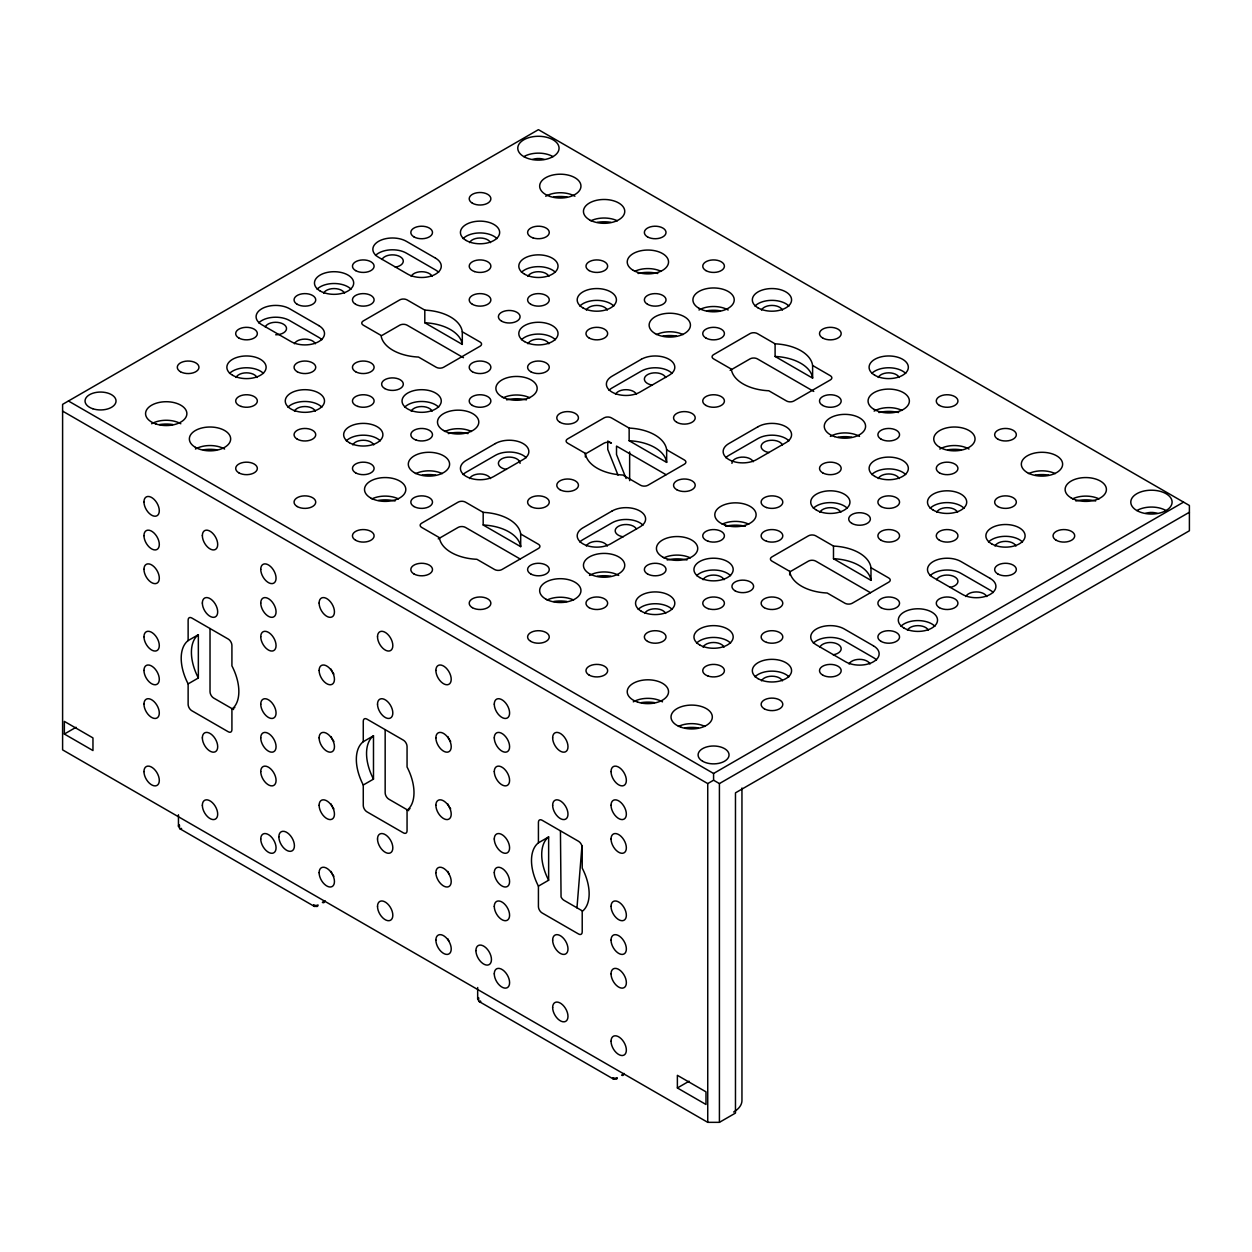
<?xml version="1.0" encoding="UTF-8"?>
<svg xmlns="http://www.w3.org/2000/svg" width="1252" height="1252" viewBox="0 0 1252 1252"><rect width="100%" height="100%" fill="white"/><g stroke="black" fill="none" stroke-linecap="round" stroke-linejoin="round"><path stroke-width="1.5" d="M576.969 907.903L581.977 845.695M381.516 335.692L399.764 325.16A5.164 2.973 0 0 1 407.057 325.16L463.459 357.712M188.129 640.586L198.348 634.686L198.348 677.989L188.129 683.889L188.129 704.375A5.164 2.973 60 0 0 191.775 710.698L228.255 731.763A5.164 2.973 60 0 0 231.917 729.65L231.917 709.164A40.768 23.538 60 0 0 231.917 665.861L231.917 645.375A5.164 2.973 60 0 0 228.255 639.068L191.775 617.987A5.164 2.973 60 0 0 188.129 620.1L188.129 640.586A40.768 23.538 60 0 0 188.129 683.889M64.353 734.032L92.961 750.558L92.961 737.913L64.353 721.387L64.353 734.032L76.075 727.271M438.247 538.892L458.154 527.405A5.164 2.973 0 0 1 465.447 527.405L520.175 559.002M585.858 453.662L604.106 443.13A5.164 2.973 0 0 1 611.399 443.13L607.752 441.033L607.752 449.452L618.018 475.134M730.166 370.357L750.058 358.87A5.164 2.973 0 0 1 757.366 358.87L813.753 391.422M231.917 709.164L234.828 707.49M363.268 741.7L373.487 735.8L373.487 779.12L363.268 785.004L363.268 805.49A5.164 2.973 60 0 0 366.93 811.812L403.41 832.877A5.164 2.973 60 0 0 407.057 830.78L407.057 810.294A40.768 23.538 60 0 0 407.057 766.991L407.057 746.505A5.164 2.973 60 0 0 403.41 740.182L366.93 719.117A5.164 2.973 60 0 0 363.268 721.23L363.268 741.7A40.768 23.538 60 0 0 363.268 785.004M790.2 571.648L808.448 561.115A5.164 2.973 0 0 1 815.741 561.115L870.484 592.712M407.057 810.294L409.983 808.604M538.423 842.831L548.642 836.931L548.642 880.234L538.423 886.134L538.423 906.62A5.164 2.973 60 0 0 542.069 912.927L578.565 934.008A5.164 2.973 60 0 0 582.211 931.895L582.211 911.409A40.768 23.538 60 0 0 582.211 868.106L582.211 847.62A5.164 2.973 60 0 0 578.565 841.313L542.069 820.232A5.164 2.973 60 0 0 538.423 822.345L538.423 842.831A40.768 23.538 60 0 0 538.423 886.134M68.437 401L713.577 773.47L1183.563 502.13M62.6 411.11L707.74 783.58L713.577 780.215L713.577 773.47M713.577 780.215L719.415 783.58L1189.4 512.24M677.379 1087.957L705.987 1104.483L705.987 1091.838L677.379 1075.327L677.379 1087.957L689.101 1081.196M719.415 1122.34L735.472 1113.075L735.472 792.845L1189.4 530.77L1189.4 505.495L538.423 129.66L62.6 404.365L62.6 749.87L707.74 1122.34L719.415 1122.34L719.415 783.58M775.098 343.83L757.366 333.58A5.164 2.973 0 0 0 750.058 333.58L713.577 354.66A5.164 2.973 0 0 0 713.577 358.87L731.309 369.105A40.768 23.538 0 0 0 768.822 390.765L786.553 401A5.164 2.973 0 0 0 793.846 401L830.342 379.935A5.164 2.973 0 0 0 830.342 375.725L812.611 365.474A40.768 23.538 0 0 0 775.098 343.83L775.098 356.46L812.611 378.12L812.611 365.474M424.804 310.12L407.057 299.885A5.164 2.973 0 0 0 399.764 299.885L363.268 320.95A5.164 2.973 0 0 0 363.268 325.16L381.015 335.395A40.768 23.538 0 0 0 418.512 357.055L436.259 367.29A5.164 2.973 0 0 0 443.552 367.29L480.048 346.225A5.164 2.973 0 0 0 480.048 342.015L462.301 331.78A40.768 23.538 0 0 0 424.804 310.12L424.804 322.766L462.301 344.41L462.301 331.78M629.146 428.09L611.399 417.855A5.164 2.973 0 0 0 604.106 417.855L567.61 438.92A5.164 2.973 0 0 0 567.61 443.13L585.357 453.38A40.768 23.538 0 0 0 622.854 475.024L640.601 485.275A5.164 2.973 0 0 0 647.894 485.275L684.39 464.195A5.164 2.973 0 0 0 684.39 459.985L666.643 449.75A40.768 23.538 0 0 0 629.146 428.09L629.146 440.735L666.643 462.395L666.643 449.75M833.488 546.075L815.741 535.825A5.164 2.973 0 0 0 808.448 535.825L771.952 556.89A5.164 2.973 0 0 0 771.952 561.115L789.699 571.35A40.768 23.538 0 0 0 827.196 593.01L844.943 603.245A5.164 2.973 0 0 0 852.236 603.245L888.732 582.18A5.164 2.973 0 0 0 888.732 577.97L870.985 567.719A40.768 23.538 0 0 0 833.488 546.075L833.488 558.705L870.985 580.365L870.985 567.719M666.064 474.696L616.516 446.088L616.516 454.507L626.094 478.483M483.178 512.365L465.447 502.13A5.164 2.973 0 0 0 458.154 502.13L421.658 523.195A5.164 2.973 0 0 0 421.658 527.405L439.389 537.64A40.768 23.538 0 0 0 476.902 559.3L494.634 569.535A5.164 2.973 0 0 0 501.942 569.535L538.423 548.47A5.164 2.973 0 0 0 538.423 544.26L520.691 534.009A40.768 23.538 0 0 0 483.178 512.365L483.178 525.011L520.691 546.654L520.691 534.009M233.576 709.54L213.669 698.053A5.164 2.973 60 0 1 210.023 691.73L210.023 628.535M408.715 810.67L388.824 799.167A5.164 2.973 60 0 1 385.162 792.845L385.162 729.65M582.211 910.83L563.963 900.298A5.164 2.973 60 0 1 561.053 896.917L560.442 830.702M180.006 828.824L314.283 906.354M479.219 1001.569L613.511 1079.099M789.699 571.35L789.699 574.965M741.951 788.024L741.951 1100.43A28.389 16.386 0 0 1 733.641 1112.026M707.74 783.58L707.74 1122.34M629.646 451.909L629.646 480.643M585.357 453.38L585.357 456.98M477.669 987.515L477.669 998.893M178.457 814.77L178.457 826.148M1075.891 501.003A25.807 14.899 0 0 1 1095.641 501.003M1035.31 475.087A25.807 14.899 0 0 1 1048.66 475.087M597.423 222.293A25.807 14.899 0 0 1 610.788 222.293M553.634 197.002A25.807 14.899 0 0 1 567 197.002M685 727.897A25.807 14.899 0 0 1 698.366 727.897M641.212 702.622A25.807 14.899 0 0 1 654.577 702.622M203.34 449.812A25.807 14.899 0 0 1 216.69 449.812M159.552 424.538A25.807 14.899 0 0 1 172.901 424.538M878.857 412.518A25.807 14.899 0 0 1 898.592 412.518M838.261 437.167A25.807 14.899 0 0 1 851.61 437.167M706.895 310.778A25.807 14.899 0 0 1 720.26 310.778M663.106 336.052A25.807 14.899 0 0 1 676.471 336.052M725.597 526.278A25.807 14.899 0 0 1 745.347 526.278M506.653 399.873A25.807 14.899 0 0 1 526.403 399.873M597.423 576.217A25.807 14.899 0 0 1 610.788 576.217M553.634 601.492A25.807 14.899 0 0 1 567 601.492M667.206 559.988A25.807 14.899 0 0 1 686.957 559.988M422.284 475.087A25.807 14.899 0 0 1 435.633 475.087M378.495 500.377A25.807 14.899 0 0 1 395.037 501.003M448.279 433.583A25.807 14.899 0 0 1 468.029 433.583M947.733 449.812A25.807 14.899 0 0 1 961.082 449.812M638.019 273.484A25.807 14.899 0 0 1 657.769 273.484M629.146 440.735A40.768 23.538 0 0 1 666.643 462.395M523.837 156.625A20.642 11.91 0 0 0 558.361 151.273A20.642 11.91 0 0 0 533.086 136.687A20.642 11.91 0 0 0 523.837 156.625A20.642 11.91 0 0 1 553.024 156.625M1136.847 510.55A20.642 11.91 0 0 0 1171.387 505.213A20.642 11.91 0 0 0 1146.112 490.612A20.642 11.91 0 0 0 1136.847 510.55A20.642 11.91 0 0 1 1166.05 510.55M634.623 271.371A20.642 11.91 0 0 1 661.166 271.371M874.131 411.11A20.642 11.91 0 0 1 902.003 410.406M830.342 436.4A20.642 11.91 0 0 1 859.529 436.4M698.976 309.995A20.642 11.91 0 0 1 728.163 309.995M656.517 334.566A20.642 11.91 0 0 1 683.06 334.566M722.201 524.181A20.642 11.91 0 0 1 748.743 524.181M503.257 397.776A20.642 11.91 0 0 1 529.799 397.776M589.504 575.435A20.642 11.91 0 0 1 618.707 575.435M547.046 600.021A20.642 11.91 0 0 1 573.588 600.021M663.81 557.876A20.642 11.91 0 0 1 690.353 557.876M415.68 473.616A20.642 11.91 0 0 1 442.222 473.616M371.891 498.891A20.642 11.91 0 0 1 398.433 498.891M444.883 431.486A20.642 11.91 0 0 1 471.425 431.486M939.814 449.03A20.642 11.91 0 0 1 969.001 449.03M151.633 423.755A20.642 11.91 0 0 1 180.82 423.755M195.422 449.03A20.642 11.91 0 0 1 224.609 449.03M633.293 701.84A20.642 11.91 0 0 1 662.496 701.84M678.412 726.426A20.642 11.91 0 0 1 704.954 726.426M545.716 196.235A20.642 11.91 0 0 1 574.918 196.235M590.834 220.806A20.642 11.91 0 0 1 617.377 220.806M1028.706 473.616A20.642 11.91 0 0 1 1055.248 473.616M1072.494 498.891A20.642 11.91 0 0 1 1099.037 498.891M988.517 541.975A19.609 11.315 0 0 1 1022.477 541.975M995.027 546.013A10.83 6.26 0 0 1 1005.497 541.365A10.83 6.26 0 0 1 1015.967 546.013M930.126 508.265A19.609 11.315 0 0 1 964.087 508.265M936.637 512.303A10.83 6.26 0 0 1 947.107 507.67A10.83 6.26 0 0 1 957.577 512.303M871.736 474.555A19.609 11.315 0 0 1 905.712 474.555M878.262 478.593A10.83 6.26 0 0 1 888.732 473.96A10.83 6.26 0 0 1 899.186 478.593M579.832 306.02A19.609 11.315 0 0 1 613.793 306.02M586.343 310.058A10.83 6.26 0 0 1 596.813 305.425A10.83 6.26 0 0 1 607.283 310.058M521.442 272.31A19.609 11.315 0 0 1 555.403 272.31M527.953 276.348A10.83 6.26 0 0 1 538.423 271.715A10.83 6.26 0 0 1 548.892 276.348M463.052 238.6A19.609 11.315 0 0 1 497.028 238.6M469.578 242.638A10.83 6.26 0 0 1 480.048 238.005A10.83 6.26 0 0 1 490.502 242.638M813.362 508.265A19.609 11.315 0 0 1 847.322 508.265M819.872 512.303A10.83 6.26 0 0 1 830.342 507.67A10.83 6.26 0 0 1 840.812 512.303M521.442 339.73A19.609 11.315 0 0 1 555.403 339.73M527.953 343.768A10.83 6.26 0 0 1 538.423 339.12A10.83 6.26 0 0 1 548.892 343.768M696.597 575.67A19.609 11.315 0 0 1 730.558 575.67M703.108 579.723A10.83 6.26 0 0 1 713.577 575.075A10.83 6.26 0 0 1 724.047 579.723M404.678 407.135A19.609 11.315 0 0 1 438.638 407.135M411.188 411.172A10.83 6.26 0 0 1 421.658 406.54A10.83 6.26 0 0 1 432.128 411.172M754.972 676.8A19.609 11.315 0 0 1 788.948 676.8M761.498 680.838A10.83 6.26 0 0 1 771.952 676.205A10.83 6.26 0 0 1 782.422 680.838M696.597 643.09A19.609 11.315 0 0 1 730.558 643.09M703.108 647.127A10.83 6.26 0 0 1 713.577 642.495A10.83 6.26 0 0 1 724.047 647.127M638.207 609.38A19.609 11.315 0 0 1 672.168 609.38M644.717 613.417A10.83 6.26 0 0 1 655.187 608.785A10.83 6.26 0 0 1 665.657 613.417M346.288 440.845A19.609 11.315 0 0 1 380.264 440.845M352.814 444.883A10.83 6.26 0 0 1 363.268 440.25A10.83 6.26 0 0 1 373.738 444.883M287.913 407.135A19.609 11.315 0 0 1 321.874 407.135M294.423 411.172A10.83 6.26 0 0 1 304.893 406.54A10.83 6.26 0 0 1 315.363 411.172M229.523 373.425A19.609 11.315 0 0 1 263.483 373.425M236.033 377.478A10.83 6.26 0 0 1 246.503 372.83A10.83 6.26 0 0 1 256.973 377.478M871.736 373.425A19.609 11.315 0 0 1 905.712 373.425M878.262 377.478A10.83 6.26 0 0 1 888.732 372.83A10.83 6.26 0 0 1 899.186 377.478M754.972 306.02A19.609 11.315 0 0 1 788.948 306.02M761.498 310.058A10.83 6.26 0 0 1 771.952 305.425A10.83 6.26 0 0 1 782.422 310.058M900.939 626.235A19.609 11.315 0 0 1 934.9 626.235M907.45 630.272A10.83 6.26 0 0 1 917.919 625.64A10.83 6.26 0 0 1 928.389 630.272M317.1 289.165A19.609 11.315 0 0 1 351.061 289.165M323.611 293.203A10.83 6.26 0 0 1 334.081 288.57A10.83 6.26 0 0 1 344.55 293.203M930.126 575.67A19.609 11.315 0 0 1 960.973 573.338L990.16 590.177A19.609 11.315 0 0 1 993.29 592.525M965.84 596.562A10.83 6.26 0 0 1 976.294 591.93A10.83 6.26 0 0 1 986.764 596.562M936.637 579.723A10.83 6.26 0 0 1 954.775 576.906A10.83 6.26 0 0 1 949.908 587.376M813.362 643.09A19.609 11.315 0 0 1 844.208 640.742L873.395 657.597A19.609 11.315 0 0 1 876.51 659.945M849.059 663.983A10.83 6.26 0 0 1 859.529 659.35A10.83 6.26 0 0 1 869.999 663.983M819.872 647.127A10.83 6.26 0 0 1 838.011 644.326A10.83 6.26 0 0 1 833.143 654.796M375.49 255.455A19.609 11.315 0 0 1 406.337 253.107L435.524 269.962A19.609 11.315 0 0 1 438.638 272.31M382.001 259.493A10.83 6.26 0 0 1 400.124 256.691A10.83 6.26 0 0 1 395.272 267.161M411.188 276.348A10.83 6.26 0 0 1 421.658 271.715A10.83 6.26 0 0 1 432.128 276.348M258.71 322.875A19.609 11.315 0 0 1 289.572 320.528L318.759 337.383A19.609 11.315 0 0 1 321.874 339.73M265.236 326.913A10.83 6.26 0 0 1 277.584 322.374A10.83 6.26 0 0 1 286.489 329.073A10.83 6.26 0 0 1 275.706 334.785M294.423 343.768A10.83 6.26 0 0 1 304.893 339.12A10.83 6.26 0 0 1 315.363 343.768M725.784 457.7A19.609 11.315 0 0 1 728.899 455.352L758.086 438.497A19.609 11.315 0 0 1 788.948 440.845M731.935 463.365A10.83 6.26 0 0 1 741.356 457.152A10.83 6.26 0 0 1 753.235 461.738M769.151 452.551A10.83 6.26 0 0 1 764.299 442.081A10.83 6.26 0 0 1 782.422 444.883M609.02 390.28A19.609 11.315 0 0 1 612.134 387.932L641.321 371.093A19.609 11.315 0 0 1 672.168 373.425M615.53 394.333A10.83 6.26 0 0 1 626 389.685A10.83 6.26 0 0 1 636.47 394.333M652.386 385.131A10.83 6.26 0 0 1 647.534 374.661A10.83 6.26 0 0 1 665.657 377.478M579.832 541.975A19.609 11.315 0 0 1 582.947 539.628L612.134 522.773A19.609 11.315 0 0 1 642.98 525.12M586.343 546.013A10.83 6.26 0 0 1 596.813 541.365A10.83 6.26 0 0 1 607.283 546.013M623.199 536.811A10.83 6.26 0 0 1 618.332 526.356A10.83 6.26 0 0 1 636.47 529.158M463.052 474.555A19.609 11.315 0 0 1 466.182 472.207L495.369 455.352A19.609 11.315 0 0 1 526.216 457.7M469.578 478.593A10.83 6.26 0 0 1 480.048 473.96A10.83 6.26 0 0 1 490.502 478.593M506.434 469.406A10.83 6.26 0 0 1 498.562 462.27A10.83 6.26 0 0 1 510.174 457.121A10.83 6.26 0 0 1 520.065 463.365M833.488 558.705A40.768 23.538 0 0 1 870.985 580.365M424.804 322.766A40.768 23.538 0 0 1 462.301 344.41M483.178 525.011A40.768 23.538 0 0 1 520.691 546.654M775.098 356.46A40.768 23.538 0 0 1 812.611 378.12M532.742 159.38A11.346 6.557 0 0 1 544.104 159.38M1145.768 513.304A11.346 6.557 0 0 1 1157.13 513.304M325.082 900.767A3.099 1.784 0 0 1 324.597 901.143A3.099 1.784 60 0 1 322.406 902.41A3.099 1.784 -60 0 0 322.969 901.988M180.992 828.261A3.099 1.784 60 0 0 181.556 828.668A3.099 1.784 -60 0 1 179.365 827.4A3.099 1.784 0 0 1 179.365 824.88A3.099 1.784 60 0 0 179.662 826.304M323.955 900.767A3.099 1.784 -60 0 1 323.501 901.44M198.348 677.989A40.768 23.538 60 0 1 198.348 634.686M624.31 1073.512A3.099 1.784 0 0 1 623.809 1073.887A3.099 1.784 60 0 1 621.618 1075.155A3.099 1.784 -60 0 0 622.181 1074.732M623.167 1073.512A3.099 1.784 -60 0 1 622.713 1074.185M480.205 1001.005A3.099 1.784 60 0 0 480.768 1001.412A3.099 1.784 -60 0 1 478.577 1000.16A3.099 1.784 0 0 1 478.577 997.625A3.099 1.784 60 0 0 478.874 999.065M548.642 880.234A40.768 23.538 60 0 1 548.642 836.931M450.673 741.419A10.83 6.26 60 0 1 447.856 736.567M450.673 808.839A10.83 6.26 60 0 1 447.856 803.972M449.077 873.927A10.83 6.26 60 0 1 447.856 871.392M449.077 941.347A10.83 6.26 60 0 1 447.856 938.812M333.893 673.999A10.83 6.26 60 0 1 331.091 669.147M333.893 741.419A10.83 6.26 60 0 1 331.091 736.567M333.893 808.839A10.83 6.26 60 0 1 331.091 803.972M333.893 876.259A10.83 6.26 60 0 1 331.091 871.392M373.487 779.12A40.768 23.538 60 0 1 373.487 735.8M495.369 443.552L466.182 460.407A19.609 11.315 0 0 0 466.182 476.417A19.609 11.315 0 0 0 493.914 476.417L523.101 459.562A19.609 11.315 0 0 0 523.101 443.552A19.609 11.315 0 0 0 495.369 443.552M641.321 359.293L612.134 376.148A19.609 11.315 0 0 0 612.134 392.158A19.609 11.315 0 0 0 639.866 392.158L669.053 375.303A19.609 11.315 0 0 0 669.053 359.293A19.609 11.315 0 0 0 641.321 359.293M612.134 510.972L582.947 527.828A19.609 11.315 0 0 0 582.947 543.837A19.609 11.315 0 0 0 610.679 543.837L639.866 526.982A19.609 11.315 0 0 0 639.866 510.972A19.609 11.315 0 0 0 612.134 510.972M758.086 426.697L728.899 443.552A19.609 11.315 0 0 0 728.899 459.562A19.609 11.315 0 0 0 756.631 459.562L785.818 442.707A19.609 11.315 0 0 0 785.818 426.697A19.609 11.315 0 0 0 758.086 426.697M435.524 258.162L406.337 241.307A19.609 11.315 0 0 0 378.605 241.307A19.609 11.315 0 0 0 378.605 257.317L407.792 274.172A19.609 11.315 0 0 0 435.524 274.172A19.609 11.315 0 0 0 435.524 258.162M990.16 578.393L960.973 561.538A19.609 11.315 0 0 0 933.241 561.538A19.609 11.315 0 0 0 933.241 577.548L962.428 594.403A19.609 11.315 0 0 0 990.16 594.403A19.609 11.315 0 0 0 990.16 578.393M318.759 325.583L289.572 308.728A19.609 11.315 0 0 0 261.84 308.728A19.609 11.315 0 0 0 261.84 324.738L291.027 341.593A19.609 11.315 0 0 0 318.759 341.593A19.609 11.315 0 0 0 318.759 325.583M873.395 645.797L844.208 628.942A19.609 11.315 0 0 0 816.476 628.942A19.609 11.315 0 0 0 816.476 644.952L845.663 661.807A19.609 11.315 0 0 0 873.395 661.807A19.609 11.315 0 0 0 873.395 645.797M633.293 270.385A20.642 11.91 0 0 0 667.832 265.048A20.642 11.91 0 0 0 642.558 250.447A20.642 11.91 0 0 0 633.293 270.385M698.976 308.305A20.642 11.91 0 0 0 733.515 302.968A20.642 11.91 0 0 0 708.225 288.367A20.642 11.91 0 0 0 698.976 308.305M655.187 333.58A20.642 11.91 0 0 0 689.727 328.243A20.642 11.91 0 0 0 664.452 313.642A20.642 11.91 0 0 0 655.187 333.58M501.942 396.79A20.642 11.91 0 0 0 536.466 391.438A20.642 11.91 0 0 0 511.192 376.852A20.642 11.91 0 0 0 501.942 396.79M443.552 430.5A20.642 11.91 0 0 0 478.092 425.148A20.642 11.91 0 0 0 452.801 410.562A20.642 11.91 0 0 0 443.552 430.5M414.365 472.63A20.642 11.91 0 0 0 448.889 467.293A20.642 11.91 0 0 0 423.614 452.692A20.642 11.91 0 0 0 414.365 472.63M370.576 497.905A20.642 11.91 0 0 0 405.1 492.568A20.642 11.91 0 0 0 379.825 477.967A20.642 11.91 0 0 0 370.576 497.905M545.716 599.035A20.642 11.91 0 0 0 580.255 593.683A20.642 11.91 0 0 0 554.98 579.097A20.642 11.91 0 0 0 545.716 599.035M589.504 573.745A20.642 11.91 0 0 0 624.044 568.408A20.642 11.91 0 0 0 598.769 553.807A20.642 11.91 0 0 0 589.504 573.745M662.496 556.89A20.642 11.91 0 0 0 697.02 551.553A20.642 11.91 0 0 0 671.745 536.952A20.642 11.91 0 0 0 662.496 556.89M725.143 525.089A20.642 11.91 0 0 0 756.114 514.76A20.642 11.91 0 0 0 725.143 504.446A20.642 11.91 0 0 0 725.143 525.089M834.614 436.604A20.642 11.91 0 0 0 865.586 426.275A20.642 11.91 0 0 0 834.614 415.961A20.642 11.91 0 0 0 834.614 436.604M939.814 447.355A20.642 11.91 0 0 0 974.338 442.003A20.642 11.91 0 0 0 949.063 427.417A20.642 11.91 0 0 0 939.814 447.355M874.131 409.435A20.642 11.91 0 0 0 908.67 404.083A20.642 11.91 0 0 0 883.38 389.497A20.642 11.91 0 0 0 874.131 409.435M155.905 423.958A20.642 11.91 0 0 0 186.877 413.645A20.642 11.91 0 0 0 155.905 403.316A20.642 11.91 0 0 0 155.905 423.958M195.422 447.355A20.642 11.91 0 0 0 229.961 442.003A20.642 11.91 0 0 0 204.671 427.417A20.642 11.91 0 0 0 195.422 447.355M637.565 702.043A20.642 11.91 0 0 0 668.537 691.73A20.642 11.91 0 0 0 637.565 681.401A20.642 11.91 0 0 0 637.565 702.043M681.354 727.334A20.642 11.91 0 0 0 712.325 717.005A20.642 11.91 0 0 0 681.354 706.691A20.642 11.91 0 0 0 681.354 727.334M550.004 196.439A20.642 11.91 0 0 0 580.959 186.11A20.642 11.91 0 0 0 550.004 175.796A20.642 11.91 0 0 0 550.004 196.439M589.504 219.82A20.642 11.91 0 0 0 624.044 214.483A20.642 11.91 0 0 0 598.769 199.882A20.642 11.91 0 0 0 589.504 219.82M1027.391 472.63A20.642 11.91 0 0 0 1061.915 467.293A20.642 11.91 0 0 0 1036.64 452.692A20.642 11.91 0 0 0 1027.391 472.63M1071.18 497.905A20.642 11.91 0 0 0 1105.704 492.568A20.642 11.91 0 0 0 1080.429 477.967A20.642 11.91 0 0 0 1071.18 497.905M881.064 540.254A10.83 6.26 0 0 0 899.186 537.452A10.83 6.26 0 0 0 885.915 529.784A10.83 6.26 0 0 0 881.064 540.254M472.38 304.299A10.83 6.26 0 0 0 490.502 301.497A10.83 6.26 0 0 0 477.231 293.829A10.83 6.26 0 0 0 472.38 304.299M881.064 607.674A10.83 6.26 0 0 0 899.186 604.857A10.83 6.26 0 0 0 885.915 597.204A10.83 6.26 0 0 0 881.064 607.674M766.537 541.255A10.83 6.26 0 0 0 782.797 535.825A10.83 6.26 0 0 0 766.537 530.41A10.83 6.26 0 0 0 766.537 541.255M472.38 371.719A10.83 6.26 0 0 0 490.502 368.917A10.83 6.26 0 0 0 477.231 361.249A10.83 6.26 0 0 0 472.38 371.719M355.615 304.299A10.83 6.26 0 0 0 373.738 301.497A10.83 6.26 0 0 0 360.466 293.829A10.83 6.26 0 0 0 355.615 304.299M764.299 607.674A10.83 6.26 0 0 0 782.422 604.857A10.83 6.26 0 0 0 769.151 597.204A10.83 6.26 0 0 0 764.299 607.674M355.615 371.719A10.83 6.26 0 0 0 373.738 368.917A10.83 6.26 0 0 0 360.466 361.249A10.83 6.26 0 0 0 355.615 371.719M676.722 422.284A10.83 6.26 0 0 0 694.844 419.467A10.83 6.26 0 0 0 681.573 411.814A10.83 6.26 0 0 0 676.722 422.284M676.722 489.688A10.83 6.26 0 0 0 694.844 486.887A10.83 6.26 0 0 0 681.573 479.219A10.83 6.26 0 0 0 676.722 489.688M559.957 422.284A10.83 6.26 0 0 0 578.08 419.467A10.83 6.26 0 0 0 564.808 411.814A10.83 6.26 0 0 0 559.957 422.284M559.957 489.688A10.83 6.26 0 0 0 578.08 486.887A10.83 6.26 0 0 0 564.808 479.219A10.83 6.26 0 0 0 559.957 489.688M997.828 439.139A10.83 6.26 0 0 0 1015.967 436.322A10.83 6.26 0 0 0 1002.68 428.669A10.83 6.26 0 0 0 997.828 439.139M939.438 405.429A10.83 6.26 0 0 0 957.577 402.628A10.83 6.26 0 0 0 944.305 394.959A10.83 6.26 0 0 0 939.438 405.429M822.674 338.009A10.83 6.26 0 0 0 840.812 335.207A10.83 6.26 0 0 0 827.541 327.539A10.83 6.26 0 0 0 822.674 338.009M705.909 270.589A10.83 6.26 0 0 0 724.047 267.787A10.83 6.26 0 0 0 710.776 260.134A10.83 6.26 0 0 0 705.909 270.589M647.534 236.894A10.83 6.26 0 0 0 665.657 234.077A10.83 6.26 0 0 0 652.386 226.424A10.83 6.26 0 0 0 647.534 236.894M1056.218 540.254A10.83 6.26 0 0 0 1074.341 537.452A10.83 6.26 0 0 0 1061.07 529.784A10.83 6.26 0 0 0 1056.218 540.254M997.828 506.544A10.83 6.26 0 0 0 1015.967 503.742A10.83 6.26 0 0 0 1002.68 496.074A10.83 6.26 0 0 0 997.828 506.544M939.438 472.833A10.83 6.26 0 0 0 957.577 470.032A10.83 6.26 0 0 0 944.305 462.379A10.83 6.26 0 0 0 939.438 472.833M881.064 439.139A10.83 6.26 0 0 0 899.186 436.322A10.83 6.26 0 0 0 885.915 428.669A10.83 6.26 0 0 0 881.064 439.139M822.674 405.429A10.83 6.26 0 0 0 840.812 402.628A10.83 6.26 0 0 0 827.541 394.959A10.83 6.26 0 0 0 822.674 405.429M705.909 338.009A10.83 6.26 0 0 0 724.047 335.207A10.83 6.26 0 0 0 710.776 327.539A10.83 6.26 0 0 0 705.909 338.009M647.534 304.299A10.83 6.26 0 0 0 665.657 301.497A10.83 6.26 0 0 0 652.386 293.829A10.83 6.26 0 0 0 647.534 304.299M589.144 270.589A10.83 6.26 0 0 0 607.283 267.787A10.83 6.26 0 0 0 593.996 260.134A10.83 6.26 0 0 0 589.144 270.589M533.008 237.88A10.83 6.26 0 0 0 549.268 232.465A10.83 6.26 0 0 0 533.008 227.05A10.83 6.26 0 0 0 533.008 237.88M472.38 203.184A10.83 6.26 0 0 0 490.502 200.383A10.83 6.26 0 0 0 477.231 192.714A10.83 6.26 0 0 0 472.38 203.184M997.828 573.964A10.83 6.26 0 0 0 1015.967 571.162A10.83 6.26 0 0 0 1002.68 563.494A10.83 6.26 0 0 0 997.828 573.964M939.438 540.254A10.83 6.26 0 0 0 957.577 537.452A10.83 6.26 0 0 0 944.305 529.784A10.83 6.26 0 0 0 939.438 540.254M881.064 506.544A10.83 6.26 0 0 0 899.186 503.742A10.83 6.26 0 0 0 885.915 496.074A10.83 6.26 0 0 0 881.064 506.544M822.674 472.833A10.83 6.26 0 0 0 840.812 470.032A10.83 6.26 0 0 0 827.541 462.379A10.83 6.26 0 0 0 822.674 472.833M705.909 405.429A10.83 6.26 0 0 0 724.047 402.628A10.83 6.26 0 0 0 710.776 394.959A10.83 6.26 0 0 0 705.909 405.429M589.144 338.009A10.83 6.26 0 0 0 607.283 335.207A10.83 6.26 0 0 0 593.996 327.539A10.83 6.26 0 0 0 589.144 338.009M530.77 304.299A10.83 6.26 0 0 0 548.892 301.497A10.83 6.26 0 0 0 535.621 293.829A10.83 6.26 0 0 0 530.77 304.299M474.618 271.59A10.83 6.26 0 0 0 490.878 266.175A10.83 6.26 0 0 0 474.618 260.76A10.83 6.26 0 0 0 474.618 271.59M413.989 236.894A10.83 6.26 0 0 0 432.128 234.077A10.83 6.26 0 0 0 418.857 226.424A10.83 6.26 0 0 0 413.989 236.894M939.438 607.674A10.83 6.26 0 0 0 957.577 604.857A10.83 6.26 0 0 0 944.305 597.204A10.83 6.26 0 0 0 939.438 607.674M766.537 507.545A10.83 6.26 0 0 0 782.797 502.13A10.83 6.26 0 0 0 766.537 496.7A10.83 6.26 0 0 0 766.537 507.545M530.77 371.719A10.83 6.26 0 0 0 548.892 368.917A10.83 6.26 0 0 0 535.621 361.249A10.83 6.26 0 0 0 530.77 371.719M355.615 270.589A10.83 6.26 0 0 0 373.738 267.787A10.83 6.26 0 0 0 360.466 260.134A10.83 6.26 0 0 0 355.615 270.589M881.064 641.384A10.83 6.26 0 0 0 899.186 638.567A10.83 6.26 0 0 0 885.915 630.914A10.83 6.26 0 0 0 881.064 641.384M708.163 541.255A10.83 6.26 0 0 0 724.407 535.825A10.83 6.26 0 0 0 708.163 530.41A10.83 6.26 0 0 0 708.163 541.255M472.38 405.429A10.83 6.26 0 0 0 490.502 402.628A10.83 6.26 0 0 0 477.231 394.959A10.83 6.26 0 0 0 472.38 405.429M297.225 304.299A10.83 6.26 0 0 0 315.363 301.497A10.83 6.26 0 0 0 302.092 293.829A10.83 6.26 0 0 0 297.225 304.299M822.674 675.078A10.83 6.26 0 0 0 840.812 672.277A10.83 6.26 0 0 0 827.541 664.609A10.83 6.26 0 0 0 822.674 675.078M766.537 642.37A10.83 6.26 0 0 0 782.797 636.955A10.83 6.26 0 0 0 766.537 631.54A10.83 6.26 0 0 0 766.537 642.37M708.163 608.66A10.83 6.26 0 0 0 724.407 603.245A10.83 6.26 0 0 0 708.163 597.83A10.83 6.26 0 0 0 708.163 608.66M647.534 573.964A10.83 6.26 0 0 0 665.657 571.162A10.83 6.26 0 0 0 652.386 563.494A10.83 6.26 0 0 0 647.534 573.964M530.77 506.544A10.83 6.26 0 0 0 548.892 503.742A10.83 6.26 0 0 0 535.621 496.074A10.83 6.26 0 0 0 530.77 506.544M416.243 440.125A10.83 6.26 0 0 0 432.488 434.71A10.83 6.26 0 0 0 416.243 429.295A10.83 6.26 0 0 0 416.243 440.125M357.853 406.415A10.83 6.26 0 0 0 374.113 401A10.83 6.26 0 0 0 357.853 395.585A10.83 6.26 0 0 0 357.853 406.415M297.225 371.719A10.83 6.26 0 0 0 315.363 368.917A10.83 6.26 0 0 0 302.092 361.249A10.83 6.26 0 0 0 297.225 371.719M238.85 338.009A10.83 6.26 0 0 0 256.973 335.207A10.83 6.26 0 0 0 243.702 327.539A10.83 6.26 0 0 0 238.85 338.009M764.299 708.788A10.83 6.26 0 0 0 782.422 705.987A10.83 6.26 0 0 0 769.151 698.319A10.83 6.26 0 0 0 764.299 708.788M708.163 676.08A10.83 6.26 0 0 0 724.407 670.665A10.83 6.26 0 0 0 708.163 665.235A10.83 6.26 0 0 0 708.163 676.08M647.534 641.384A10.83 6.26 0 0 0 665.657 638.567A10.83 6.26 0 0 0 652.386 630.914A10.83 6.26 0 0 0 647.534 641.384M589.144 607.674A10.83 6.26 0 0 0 607.283 604.857A10.83 6.26 0 0 0 593.996 597.204A10.83 6.26 0 0 0 589.144 607.674M530.77 573.964A10.83 6.26 0 0 0 548.892 571.162A10.83 6.26 0 0 0 535.621 563.494A10.83 6.26 0 0 0 530.77 573.964M413.989 506.544A10.83 6.26 0 0 0 432.128 503.742A10.83 6.26 0 0 0 418.857 496.074A10.83 6.26 0 0 0 413.989 506.544M355.615 472.833A10.83 6.26 0 0 0 373.738 470.032A10.83 6.26 0 0 0 360.466 462.379A10.83 6.26 0 0 0 355.615 472.833M297.225 439.139A10.83 6.26 0 0 0 315.363 436.322A10.83 6.26 0 0 0 302.092 428.669A10.83 6.26 0 0 0 297.225 439.139M241.088 406.415A10.83 6.26 0 0 0 257.349 401A10.83 6.26 0 0 0 241.088 395.585A10.83 6.26 0 0 0 241.088 406.415M180.46 371.719A10.83 6.26 0 0 0 198.599 368.917A10.83 6.26 0 0 0 185.327 361.249A10.83 6.26 0 0 0 180.46 371.719M589.144 675.078A10.83 6.26 0 0 0 607.283 672.277A10.83 6.26 0 0 0 593.996 664.609A10.83 6.26 0 0 0 589.144 675.078M530.77 641.384A10.83 6.26 0 0 0 548.892 638.567A10.83 6.26 0 0 0 535.621 630.914A10.83 6.26 0 0 0 530.77 641.384M472.38 607.674A10.83 6.26 0 0 0 490.502 604.857A10.83 6.26 0 0 0 477.231 597.204A10.83 6.26 0 0 0 472.38 607.674M413.989 573.964A10.83 6.26 0 0 0 432.128 571.162A10.83 6.26 0 0 0 418.857 563.494A10.83 6.26 0 0 0 413.989 573.964M355.615 540.254A10.83 6.26 0 0 0 373.738 537.452A10.83 6.26 0 0 0 360.466 529.784A10.83 6.26 0 0 0 355.615 540.254M297.225 506.544A10.83 6.26 0 0 0 315.363 503.742A10.83 6.26 0 0 0 302.092 496.074A10.83 6.26 0 0 0 297.225 506.544M238.85 472.833A10.83 6.26 0 0 0 256.973 470.032A10.83 6.26 0 0 0 243.702 462.379A10.83 6.26 0 0 0 238.85 472.833M991.631 543.837A19.609 11.315 0 0 0 1024.433 538.767A19.609 11.315 0 0 0 1000.411 524.901A19.609 11.315 0 0 0 991.631 543.837M933.241 510.127A19.609 11.315 0 0 0 966.043 505.057A19.609 11.315 0 0 0 942.036 491.191A19.609 11.315 0 0 0 933.241 510.127M874.866 476.417A19.609 11.315 0 0 0 907.669 471.347A19.609 11.315 0 0 0 883.646 457.481A19.609 11.315 0 0 0 874.866 476.417M582.947 307.882A19.609 11.315 0 0 0 615.749 302.812A19.609 11.315 0 0 0 591.726 288.946A19.609 11.315 0 0 0 582.947 307.882M524.557 274.172A19.609 11.315 0 0 0 557.359 269.102A19.609 11.315 0 0 0 533.352 255.236A19.609 11.315 0 0 0 524.557 274.172M466.182 240.462A19.609 11.315 0 0 0 498.985 235.392A19.609 11.315 0 0 0 474.962 221.526A19.609 11.315 0 0 0 466.182 240.462M816.476 510.127A19.609 11.315 0 0 0 849.279 505.057A19.609 11.315 0 0 0 825.271 491.191A19.609 11.315 0 0 0 816.476 510.127M524.557 341.593A19.609 11.315 0 0 0 557.359 336.522A19.609 11.315 0 0 0 533.352 322.656A19.609 11.315 0 0 0 524.557 341.593M699.712 577.548A19.609 11.315 0 0 0 732.514 572.461A19.609 11.315 0 0 0 708.507 558.595A19.609 11.315 0 0 0 699.712 577.548M411.861 410.812A19.609 11.315 0 0 0 441.267 401A19.609 11.315 0 0 0 411.861 391.203A19.609 11.315 0 0 0 411.861 410.812M758.086 678.662A19.609 11.315 0 0 0 790.904 673.592A19.609 11.315 0 0 0 766.881 659.726A19.609 11.315 0 0 0 758.086 678.662M699.712 644.952A19.609 11.315 0 0 0 732.514 639.882A19.609 11.315 0 0 0 708.507 626.016A19.609 11.315 0 0 0 699.712 644.952M641.321 611.258A19.609 11.315 0 0 0 674.139 606.171A19.609 11.315 0 0 0 650.117 592.306A19.609 11.315 0 0 0 641.321 611.258M349.402 442.707A19.609 11.315 0 0 0 382.22 437.637A19.609 11.315 0 0 0 358.197 423.771A19.609 11.315 0 0 0 349.402 442.707M295.081 410.812A19.609 11.315 0 0 0 324.503 401A19.609 11.315 0 0 0 295.081 391.203A19.609 11.315 0 0 0 295.081 410.812M232.637 375.303A19.609 11.315 0 0 0 265.455 370.216A19.609 11.315 0 0 0 241.433 356.35A19.609 11.315 0 0 0 232.637 375.303M874.866 375.303A19.609 11.315 0 0 0 907.669 370.216A19.609 11.315 0 0 0 883.646 356.35A19.609 11.315 0 0 0 874.866 375.303M758.086 307.882A19.609 11.315 0 0 0 790.904 302.812A19.609 11.315 0 0 0 766.881 288.946A19.609 11.315 0 0 0 758.086 307.882M904.054 628.097A19.609 11.315 0 0 0 936.856 623.027A19.609 11.315 0 0 0 912.849 609.161A19.609 11.315 0 0 0 904.054 628.097M320.215 291.027A19.609 11.315 0 0 0 353.017 285.957A19.609 11.315 0 0 0 329.01 272.091A19.609 11.315 0 0 0 320.215 291.027M501.567 321.154A10.83 6.26 0 0 0 519.705 318.352A10.83 6.26 0 0 0 506.434 310.684A10.83 6.26 0 0 0 501.567 321.154M851.876 523.399A10.83 6.26 0 0 0 869.999 520.597A10.83 6.26 0 0 0 856.728 512.929A10.83 6.26 0 0 0 851.876 523.399M384.802 388.574A10.83 6.26 0 0 0 402.941 385.772A10.83 6.26 0 0 0 389.669 378.104A10.83 6.26 0 0 0 384.802 388.574M735.112 590.819A10.83 6.26 0 0 0 753.235 588.017A10.83 6.26 0 0 0 739.963 580.349A10.83 6.26 0 0 0 735.112 590.819M92.804 408.747A15.478 8.936 0 0 0 116.029 401A15.478 8.936 0 0 0 92.804 393.253A15.478 8.936 0 0 0 92.804 408.747M702.622 761.247A15.478 8.936 0 0 0 728.523 757.241A15.478 8.936 0 0 0 709.571 746.302A15.478 8.936 0 0 0 702.622 761.247M611.039 771.576A10.83 6.26 60 0 0 622.526 785.865A10.83 6.26 60 0 0 622.526 770.543A10.83 6.26 60 0 0 611.039 771.576M611.039 838.981A10.83 6.26 60 0 0 622.526 853.285A10.83 6.26 60 0 0 622.526 837.964A10.83 6.26 60 0 0 611.039 838.981M611.039 906.401A10.83 6.26 60 0 0 622.526 920.705A10.83 6.26 60 0 0 622.526 905.384A10.83 6.26 60 0 0 611.039 906.401M611.039 973.821A10.83 6.26 60 0 0 622.526 988.125A10.83 6.26 60 0 0 622.526 972.788A10.83 6.26 60 0 0 611.039 973.821M611.039 1041.241A10.83 6.26 60 0 0 622.526 1055.53A10.83 6.26 60 0 0 622.526 1040.209A10.83 6.26 60 0 0 611.039 1041.241M552.648 737.866A10.83 6.26 60 0 0 564.151 752.17A10.83 6.26 60 0 0 564.151 736.833A10.83 6.26 60 0 0 552.648 737.866M552.648 805.286A10.83 6.26 60 0 0 564.151 819.575A10.83 6.26 60 0 0 564.151 804.253A10.83 6.26 60 0 0 552.648 805.286M552.648 940.111A10.83 6.26 60 0 0 564.151 954.415A10.83 6.26 60 0 0 564.151 939.078A10.83 6.26 60 0 0 552.648 940.111M552.648 1007.531A10.83 6.26 60 0 0 564.151 1021.82A10.83 6.26 60 0 0 564.151 1006.498A10.83 6.26 60 0 0 552.648 1007.531M494.274 704.156A10.83 6.26 60 0 0 505.761 718.46A10.83 6.26 60 0 0 505.761 703.123A10.83 6.26 60 0 0 494.274 704.156M494.274 771.576A10.83 6.26 60 0 0 505.761 785.865A10.83 6.26 60 0 0 505.761 770.543A10.83 6.26 60 0 0 494.274 771.576M494.274 838.981A10.83 6.26 60 0 0 505.761 853.285A10.83 6.26 60 0 0 505.761 837.964A10.83 6.26 60 0 0 494.274 838.981M494.274 906.401A10.83 6.26 60 0 0 505.761 920.705A10.83 6.26 60 0 0 505.761 905.384A10.83 6.26 60 0 0 494.274 906.401M494.274 973.821A10.83 6.26 60 0 0 505.761 988.125A10.83 6.26 60 0 0 505.761 972.788A10.83 6.26 60 0 0 494.274 973.821M435.884 670.446A10.83 6.26 60 0 0 447.387 684.75A10.83 6.26 60 0 0 447.387 669.429A10.83 6.26 60 0 0 435.884 670.446M435.884 737.866A10.83 6.26 60 0 0 447.387 752.17A10.83 6.26 60 0 0 447.387 736.833A10.83 6.26 60 0 0 435.884 737.866M435.884 805.286A10.83 6.26 60 0 0 447.387 819.575A10.83 6.26 60 0 0 447.387 804.253A10.83 6.26 60 0 0 435.884 805.286M435.884 872.691A10.83 6.26 60 0 0 447.387 886.995A10.83 6.26 60 0 0 447.387 871.674A10.83 6.26 60 0 0 435.884 872.691M435.884 940.111A10.83 6.26 60 0 0 447.387 954.415A10.83 6.26 60 0 0 447.387 939.078A10.83 6.26 60 0 0 435.884 940.111M377.509 636.736A10.83 6.26 60 0 0 388.996 651.04A10.83 6.26 60 0 0 388.996 635.719A10.83 6.26 60 0 0 377.509 636.736M377.509 704.156A10.83 6.26 60 0 0 388.996 718.46A10.83 6.26 60 0 0 388.996 703.139A10.83 6.26 60 0 0 377.509 704.156M377.509 838.996A10.83 6.26 60 0 0 388.996 853.285A10.83 6.26 60 0 0 388.996 837.964A10.83 6.26 60 0 0 377.509 838.996M377.509 906.401A10.83 6.26 60 0 0 388.996 920.705A10.83 6.26 60 0 0 388.996 905.384A10.83 6.26 60 0 0 377.509 906.401M319.119 603.041A10.83 6.26 60 0 0 330.622 617.33A10.83 6.26 60 0 0 330.622 602.009A10.83 6.26 60 0 0 319.119 603.041M319.119 670.446A10.83 6.26 60 0 0 330.622 684.75A10.83 6.26 60 0 0 330.622 669.429A10.83 6.26 60 0 0 319.119 670.446M319.119 737.866A10.83 6.26 60 0 0 330.622 752.17A10.83 6.26 60 0 0 330.622 736.833A10.83 6.26 60 0 0 319.119 737.866M319.119 805.286A10.83 6.26 60 0 0 330.622 819.575A10.83 6.26 60 0 0 330.622 804.253A10.83 6.26 60 0 0 319.119 805.286M319.119 872.691A10.83 6.26 60 0 0 330.622 886.995A10.83 6.26 60 0 0 330.622 871.674A10.83 6.26 60 0 0 319.119 872.691M260.745 569.331A10.83 6.26 60 0 0 272.232 583.62A10.83 6.26 60 0 0 272.232 568.298A10.83 6.26 60 0 0 260.745 569.331M260.745 636.736A10.83 6.26 60 0 0 272.232 651.04A10.83 6.26 60 0 0 272.232 635.719A10.83 6.26 60 0 0 260.745 636.736M260.745 704.156A10.83 6.26 60 0 0 272.232 718.46A10.83 6.26 60 0 0 272.232 703.139A10.83 6.26 60 0 0 260.745 704.156M260.745 771.576A10.83 6.26 60 0 0 272.232 785.88A10.83 6.26 60 0 0 272.232 770.543A10.83 6.26 60 0 0 260.745 771.576M260.745 838.996A10.83 6.26 60 0 0 272.232 853.285A10.83 6.26 60 0 0 272.232 837.964A10.83 6.26 60 0 0 260.745 838.996M202.355 535.621A10.83 6.26 60 0 0 213.857 549.925A10.83 6.26 60 0 0 213.857 534.588A10.83 6.26 60 0 0 202.355 535.621M202.355 603.041A10.83 6.26 60 0 0 213.857 617.33A10.83 6.26 60 0 0 213.857 602.009A10.83 6.26 60 0 0 202.355 603.041M202.355 737.866A10.83 6.26 60 0 0 213.857 752.17A10.83 6.26 60 0 0 213.857 736.833A10.83 6.26 60 0 0 202.355 737.866M202.355 805.286A10.83 6.26 60 0 0 213.857 819.575A10.83 6.26 60 0 0 213.857 804.253A10.83 6.26 60 0 0 202.355 805.286M143.964 501.911A10.83 6.26 60 0 0 155.467 516.215A10.83 6.26 60 0 0 155.467 500.894A10.83 6.26 60 0 0 143.964 501.911M143.964 569.331A10.83 6.26 60 0 0 155.467 583.635A10.83 6.26 60 0 0 155.467 568.298A10.83 6.26 60 0 0 143.964 569.331M143.964 636.752A10.83 6.26 60 0 0 155.467 651.04A10.83 6.26 60 0 0 155.467 635.719A10.83 6.26 60 0 0 143.964 636.752M143.964 704.156A10.83 6.26 60 0 0 155.467 718.46A10.83 6.26 60 0 0 155.467 703.139A10.83 6.26 60 0 0 143.964 704.156M143.964 771.576A10.83 6.26 60 0 0 155.467 785.88A10.83 6.26 60 0 0 155.467 770.543A10.83 6.26 60 0 0 143.964 771.576M475.917 950.581A10.986 6.354 60 0 0 487.576 965.089A10.986 6.354 60 0 0 487.576 949.548A10.986 6.354 60 0 0 475.917 950.581M278.867 836.821A10.986 6.354 60 0 0 290.527 851.329A10.986 6.354 60 0 0 290.527 835.773A10.986 6.354 60 0 0 278.867 836.821M143.964 670.446A10.83 6.26 60 0 0 155.467 684.75A10.83 6.26 60 0 0 155.467 669.429A10.83 6.26 60 0 0 143.964 670.446M260.745 737.866A10.83 6.26 60 0 0 272.232 752.17A10.83 6.26 60 0 0 272.232 736.833A10.83 6.26 60 0 0 260.745 737.866M260.745 603.041A10.83 6.26 60 0 0 272.232 617.33A10.83 6.26 60 0 0 272.232 602.009A10.83 6.26 60 0 0 260.745 603.041M143.964 535.621A10.83 6.26 60 0 0 155.467 549.925A10.83 6.26 60 0 0 155.467 534.588A10.83 6.26 60 0 0 143.964 535.621M494.274 872.691A10.83 6.26 60 0 0 505.761 886.995A10.83 6.26 60 0 0 505.761 871.674A10.83 6.26 60 0 0 494.274 872.691M611.039 940.111A10.83 6.26 60 0 0 622.526 954.415A10.83 6.26 60 0 0 622.526 939.078A10.83 6.26 60 0 0 611.039 940.111M611.039 805.286A10.83 6.26 60 0 0 622.526 819.575A10.83 6.26 60 0 0 622.526 804.253A10.83 6.26 60 0 0 611.039 805.286M494.274 737.866A10.83 6.26 60 0 0 505.761 752.17A10.83 6.26 60 0 0 505.761 736.833A10.83 6.26 60 0 0 494.274 737.866M313.642 904.93A3.099 1.784 0 0 0 318.024 904.93A3.099 1.784 60 0 1 315.833 906.198A3.099 1.784 -60 0 1 313.642 904.93M612.87 1077.675A3.099 1.784 0 0 0 617.236 1077.675A3.099 1.784 60 0 1 615.061 1078.942A3.099 1.784 -60 0 1 612.87 1077.675"/></g></svg>
